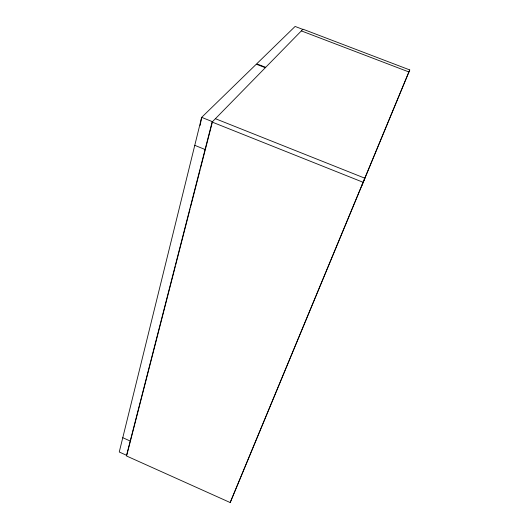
<?xml version="1.0" encoding="UTF-8"?>
<svg xmlns="http://www.w3.org/2000/svg" width="529" height="529" viewBox="0 0 529 529"><rect width="100%" height="100%" fill="white"/><g stroke="black" fill="none" stroke-linecap="round" stroke-linejoin="round"><path stroke-width="0.79" d="M200.121 125.472L201.661 117.365L256.307 64.201L265.327 67.705M361.499 186.387L409.75 69.934L303.011 29.207L212.116 122.06L126.405 455.925L230.188 502.55L364.891 178.22L215.409 118.701M175.264 266.523L126.735 455.376L119.25 452.011L201.661 117.365L212.486 121.683L200.564 168.096M175.681 264.923L190.076 208.909M190.486 207.308L200.147 169.697M230.188 502.55L409.75 69.934M302.826 29.393L295.109 26.45L256.697 63.824L265.703 67.322M301.358 30.9L408.91 71.964M212.116 122.06L363.198 182.313M194.771 145.336L205.318 149.588M122.774 437.701L130.405 441.113"/></g></svg>
